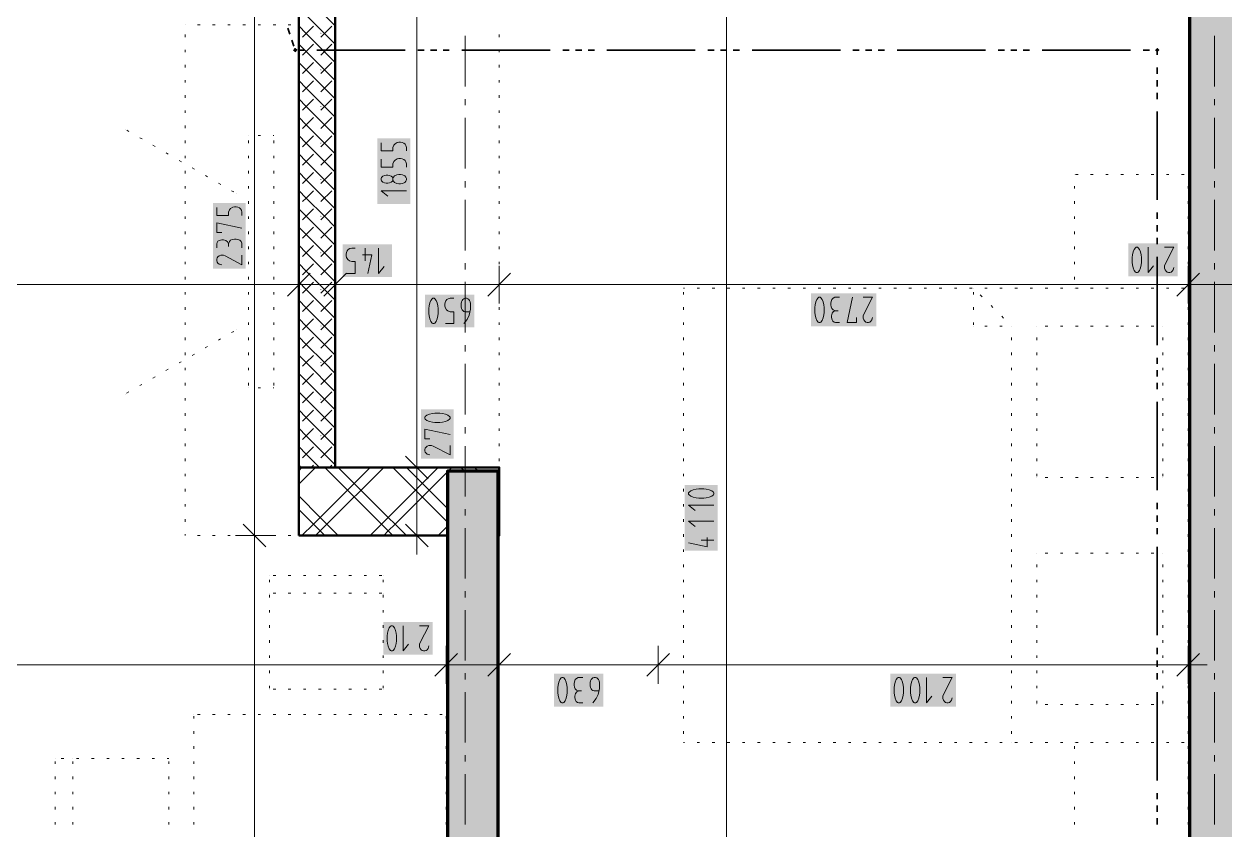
# Model space of a CAD drawing. Header units: millimetres. Extents: x 0 to 594, y 0 to 420.
# Drawn here: x 134.11 to 177.71, y 283.33 to 312.58 of the extents above; entities that cross this region are included whole.
import ezdxf

# ---------------------------------------------------------------- set-up
doc = ezdxf.new("R2010")
doc.units = ezdxf.units.MM
doc.header["$LTSCALE"] = 8
for name, color, linetype in [('PDF_Koty delkove', 7, 'Continuous'), ('PDF_Nabytek', 7, 'Continuous'), ('PDF_Osy hlavni', 7, 'Continuous'), ('PDF_Pozarni useky', 7, 'Continuous'), ('PDF_Pricky zdene', 7, 'Continuous'), ('PDF_Steny akusticke', 7, 'Continuous'), ('PDF_Steny obvodove nosne', 7, 'Continuous')]:
    doc.layers.add(name, color=color, linetype=linetype)

msp = doc.modelspace()

# ---------------------------------------------------------------- hatches: boundary and pattern name
at = {"layer": 'PDF_Steny obvodove nosne', "true_color": 0xc0c0c0, "transparency": 33554559}
msp.add_hatch(color=9, dxfattribs=at).paths.add_polyline_path([(176.414, 316.773), (176.414, 236.45), (178.246, 236.45), (178.246, 319), (178.246, 321.269), (176.414, 320.656)])

# ---------------------------------------------------------------- linework, layer by layer
at = {"layer": 'PDF_Koty delkove', "lineweight": 18}
for points in [[(159.61, 274.505), (159.61, 275.833), (159.61, 313.476), (159.61, 316.956), (159.61, 331.61)], [(142.481, 263.835), (142.481, 265.163), (142.481, 294.013), (142.481, 315.774), (142.481, 316.461)], [(148.374, 294.013), (148.374, 296.486), (148.374, 297.138), (148.374, 303.764), (148.374, 313.476)], [(147.076, 308.265), (147.076, 307.972), (147.503, 307.972), (147.503, 308.094), (147.534, 308.179), (147.58, 308.229), (147.656, 308.277), (147.717, 308.289), (147.778, 308.289), (147.839, 308.277), (147.9, 308.253), (147.945, 308.216), (147.977, 308.168), (147.992, 308.094), (147.992, 307.972)], [(147.076, 307.678), (147.076, 307.385), (147.503, 307.385), (147.503, 307.507), (147.534, 307.592), (147.58, 307.641), (147.656, 307.69), (147.717, 307.702), (147.778, 307.702)], [(147.778, 307.702), (147.839, 307.69), (147.9, 307.666), (147.945, 307.629), (147.977, 307.581), (147.992, 307.507), (147.992, 307.385)], [(147.503, 306.895), (147.488, 306.871), (147.442, 306.834), (147.381, 306.81), (147.32, 306.797), (147.259, 306.797), (147.198, 306.81), (147.137, 306.834), (147.091, 306.883), (147.076, 306.92), (147.076, 306.968), (147.091, 307.005), (147.137, 307.054), (147.198, 307.079), (147.259, 307.091), (147.32, 307.091), (147.381, 307.079), (147.442, 307.054), (147.488, 307.018), (147.503, 306.993)], [(147.992, 306.528), (147.076, 306.528), (147.32, 306.333)], [(141.107, 305.922), (141.107, 305.628), (141.534, 305.628), (141.534, 305.751), (141.565, 305.836), (141.61, 305.885), (141.686, 305.933), (141.747, 305.946), (141.808, 305.946), (141.87, 305.933), (141.93, 305.909), (141.976, 305.872), (142.007, 305.824), (142.023, 305.751), (142.023, 305.628)], [(141.289, 305.016), (141.107, 305.016), (141.107, 305.359), (142.023, 305.163)], [(141.107, 304.454), (141.107, 304.601), (141.121, 304.65), (141.153, 304.698), (141.198, 304.723), (141.289, 304.747), (141.35, 304.747), (141.442, 304.723), (141.503, 304.674), (141.534, 304.601), (141.534, 304.503)], [(141.991, 304.686), (141.946, 304.735), (141.87, 304.759), (141.808, 304.772), (141.747, 304.772), (141.671, 304.759), (141.61, 304.735), (141.565, 304.686), (141.534, 304.601)], [(142.023, 304.454), (142.023, 304.625), (141.991, 304.686)], [(146.129, 303.527), (146.129, 303.954), (146.006, 303.954), (145.921, 303.985), (145.872, 304.031), (145.823, 304.107), (145.811, 304.167), (145.811, 304.229), (145.823, 304.29), (145.848, 304.35), (145.884, 304.396), (145.933, 304.427), (146.006, 304.443), (146.129, 304.443)], [(146.496, 304.443), (146.496, 303.985)], [(146.985, 304.443), (146.985, 303.527), (147.18, 303.771)], [(174.92, 304.475), (174.92, 303.559), (175.115, 303.803)], [(175.507, 304.475), (175.85, 304.475), (175.531, 303.864), (175.507, 303.803), (175.507, 303.711), (175.531, 303.651), (175.568, 303.605), (175.605, 303.574), (175.654, 303.559), (175.702, 303.559), (175.752, 303.574), (175.788, 303.605), (175.825, 303.651), (175.85, 303.742)], [(142.023, 304.184), (142.023, 303.842), (141.412, 304.16), (141.35, 304.184), (141.259, 304.184), (141.198, 304.16), (141.153, 304.124), (141.121, 304.087), (141.107, 304.038), (141.107, 303.989), (141.121, 303.94), (141.153, 303.903), (141.198, 303.867), (141.289, 303.842)], [(146.398, 304.198), (146.741, 304.198), (146.593, 303.527)], [(144.495, 303.531), (143.671, 302.706)], [(144.083, 303.805), (144.083, 303.118), (144.083, 302.432)], [(145.823, 303.531), (144.999, 302.706)], [(145.411, 303.805), (145.411, 303.118), (145.411, 302.432)], [(145.835, 303.527), (146.129, 303.527)], [(151.777, 303.531), (150.952, 302.706)], [(151.365, 303.805), (151.365, 303.118), (151.365, 302.432)], [(176.78, 303.531), (175.956, 302.706)], [(176.368, 303.805), (176.368, 303.118), (176.368, 302.432)], [(235.992, 303.118), (234.068, 303.118), (210.576, 303.118), (209.248, 303.118), (178.291, 303.118), (176.368, 303.118), (151.365, 303.118), (145.411, 303.118), (144.083, 303.118), (112.577, 303.118), (109.188, 303.118)], [(149.416, 301.707), (149.71, 301.707), (149.71, 302.134), (149.587, 302.134), (149.502, 302.165), (149.453, 302.21), (149.405, 302.286), (149.392, 302.347), (149.392, 302.408), (149.405, 302.47), (149.429, 302.53), (149.465, 302.576), (149.514, 302.607), (149.587, 302.623), (149.71, 302.623)], [(150.297, 302.134), (150.126, 302.134), (150.077, 302.149), (150.04, 302.179), (150.016, 302.21), (149.992, 302.255), (149.979, 302.317), (149.979, 302.439), (149.992, 302.5), (150.016, 302.546), (150.04, 302.576), (150.077, 302.607), (150.126, 302.623), (150.174, 302.623), (150.224, 302.607), (150.26, 302.576), (150.285, 302.546)], [(163.719, 302.661), (163.548, 302.661), (163.487, 302.629), (163.438, 302.584), (163.414, 302.508), (163.401, 302.446), (163.401, 302.385), (163.414, 302.309), (163.438, 302.248), (163.487, 302.203), (163.572, 302.171)], [(164.331, 301.927), (164.331, 301.745), (163.988, 301.745), (164.184, 302.661)], [(164.575, 302.661), (164.918, 302.661), (164.6, 302.05), (164.575, 301.988), (164.575, 301.897), (164.6, 301.836), (164.636, 301.79), (164.673, 301.759), (164.722, 301.745), (164.771, 301.745), (164.82, 301.759), (164.856, 301.79), (164.893, 301.836), (164.918, 301.927)], [(150.285, 302.546), (150.309, 302.5), (150.322, 302.439), (150.322, 302.225), (150.273, 302.012), (150.199, 301.859), (150.077, 301.707)], [(163.719, 301.745), (163.572, 301.745), (163.523, 301.759), (163.475, 301.79), (163.45, 301.836), (163.425, 301.927), (163.425, 301.988), (163.45, 302.08), (163.499, 302.141), (163.572, 302.171), (163.67, 302.171)], [(149.208, 298.457), (149.025, 298.457), (148.934, 298.444), (148.827, 298.42), (148.736, 298.383), (148.674, 298.335), (148.66, 298.31), (148.66, 298.261), (148.674, 298.236), (148.736, 298.188), (148.827, 298.151), (148.934, 298.126), (149.025, 298.114), (149.208, 298.114), (149.3, 298.126), (149.407, 298.151), (149.499, 298.188), (149.56, 298.236), (149.576, 298.261), (149.576, 298.31), (149.56, 298.335), (149.499, 298.383), (149.407, 298.42), (149.3, 298.444)], [(149.3, 298.444), (149.208, 298.457)], [(148.842, 297.527), (148.66, 297.527), (148.66, 297.87), (149.576, 297.674)], [(148.786, 296.074), (147.962, 296.898)], [(149.576, 297.282), (149.576, 296.94), (148.965, 297.258), (148.903, 297.282), (148.812, 297.282), (148.751, 297.258), (148.705, 297.222), (148.674, 297.185), (148.66, 297.136), (148.66, 297.087), (148.674, 297.038), (148.705, 297.001), (148.751, 296.965), (148.842, 296.94)], [(149.061, 296.486), (148.374, 296.486), (147.687, 296.486)], [(159.152, 295.119), (158.236, 295.119), (158.48, 294.924)], [(142.893, 293.601), (142.068, 294.425)], [(148.786, 293.601), (147.962, 294.425)], [(159.152, 294.532), (158.236, 294.532), (158.48, 294.337)], [(143.167, 294.013), (142.481, 294.013), (141.794, 294.013)], [(149.061, 294.013), (148.374, 294.013), (147.687, 294.013)], [(148.374, 294.013), (148.374, 293.326)], [(158.907, 293.945), (158.907, 293.602), (158.236, 293.75)], [(159.152, 293.847), (158.694, 293.847)], [(147.879, 290.74), (147.879, 289.825), (148.074, 290.068)], [(148.466, 290.74), (148.809, 290.74)], [(148.809, 290.74), (148.49, 290.13), (148.466, 290.068), (148.466, 289.977), (148.49, 289.916), (148.527, 289.87), (148.563, 289.839), (148.613, 289.825), (148.661, 289.825), (148.71, 289.839), (148.747, 289.87), (148.784, 289.916), (148.809, 290.007)], [(149.441, 290.005), (149.441, 289.318), (149.441, 288.631)], [(151.365, 290.005), (151.365, 289.318), (151.365, 288.631)], [(157.135, 290.005), (157.135, 289.318), (157.135, 288.631)], [(176.368, 290.005), (176.368, 289.318), (176.368, 288.631)], [(149.853, 289.73), (149.029, 288.905)], [(151.777, 289.73), (150.952, 288.905)], [(157.547, 289.73), (156.722, 288.905)], [(176.78, 289.73), (175.956, 288.905)], [(176.368, 289.318), (167.45, 289.318), (164.099, 289.318), (157.135, 289.318), (151.365, 289.318), (149.441, 289.318), (112.577, 289.318), (109.188, 289.318)], [(176.368, 289.318), (177.055, 289.318)], [(154.396, 288.86), (154.225, 288.86), (154.164, 288.829), (154.115, 288.783), (154.091, 288.707), (154.078, 288.645), (154.078, 288.584), (154.091, 288.508), (154.115, 288.448), (154.164, 288.402), (154.249, 288.371)], [(154.983, 288.371), (154.812, 288.371), (154.763, 288.386), (154.726, 288.416), (154.702, 288.448), (154.678, 288.492), (154.665, 288.554), (154.665, 288.676), (154.678, 288.737), (154.702, 288.783), (154.726, 288.813), (154.763, 288.844), (154.812, 288.86), (154.86, 288.86), (154.91, 288.844), (154.946, 288.813), (154.97, 288.783), (154.995, 288.737)], [(154.995, 288.737), (155.008, 288.676), (155.008, 288.462), (154.959, 288.249), (154.885, 288.096), (154.763, 287.944)], [(166.592, 288.691), (166.555, 288.783), (166.506, 288.844), (166.481, 288.86), (166.433, 288.86), (166.408, 288.844), (166.36, 288.783), (166.323, 288.691), (166.299, 288.584), (166.286, 288.492)], [(166.286, 288.492), (166.286, 288.309), (166.299, 288.219), (166.323, 288.111), (166.36, 288.02), (166.408, 287.958), (166.433, 287.944), (166.481, 287.944), (166.506, 287.958), (166.555, 288.02), (166.592, 288.111), (166.616, 288.219), (166.629, 288.309), (166.629, 288.492), (166.616, 288.584), (166.592, 288.691)], [(166.873, 288.86), (166.873, 287.944), (167.069, 288.187)], [(167.46, 288.86), (167.803, 288.86), (167.485, 288.249), (167.46, 288.187), (167.46, 288.096), (167.485, 288.035), (167.521, 287.99), (167.558, 287.958), (167.607, 287.944), (167.656, 287.944), (167.705, 287.958), (167.742, 287.99), (167.778, 288.035), (167.803, 288.126)], [(154.396, 287.944), (154.249, 287.944), (154.2, 287.958), (154.151, 287.99), (154.126, 288.035), (154.102, 288.126), (154.102, 288.187), (154.126, 288.279), (154.176, 288.34), (154.249, 288.371), (154.347, 288.371)]]:
    msp.add_lwpolyline(points, dxfattribs=at)
for points in [[(147.778, 307.115), (147.717, 307.115), (147.64, 307.103), (147.564, 307.067), (147.519, 307.018), (147.503, 306.993), (147.503, 306.895), (147.519, 306.871), (147.564, 306.822), (147.64, 306.785), (147.717, 306.773), (147.778, 306.773), (147.854, 306.785), (147.931, 306.822), (147.977, 306.871), (147.992, 306.92), (147.992, 306.968), (147.977, 307.018), (147.931, 307.067), (147.854, 307.103)], [(174.333, 304.108), (174.333, 303.925), (174.345, 303.834), (174.37, 303.727), (174.406, 303.635), (174.455, 303.574), (174.48, 303.559), (174.528, 303.559), (174.553, 303.574), (174.602, 303.635), (174.638, 303.727), (174.663, 303.834), (174.676, 303.925), (174.676, 304.108), (174.663, 304.2), (174.638, 304.307), (174.602, 304.398), (174.553, 304.46), (174.528, 304.475), (174.48, 304.475), (174.455, 304.46), (174.406, 304.398), (174.37, 304.307), (174.345, 304.2)], [(148.805, 302.255), (148.805, 302.072), (148.817, 301.981), (148.842, 301.874), (148.878, 301.783), (148.927, 301.721), (148.952, 301.707), (149, 301.707), (149.025, 301.721), (149.074, 301.783), (149.11, 301.874), (149.135, 301.981), (149.148, 302.072), (149.148, 302.255), (149.135, 302.347), (149.11, 302.454), (149.074, 302.546), (149.025, 302.607), (149, 302.623), (148.952, 302.623), (148.927, 302.607), (148.878, 302.546), (148.842, 302.454), (148.817, 302.347)], [(162.814, 302.293), (162.814, 302.11), (162.827, 302.019), (162.851, 301.912), (162.888, 301.821), (162.936, 301.759), (162.961, 301.745), (163.009, 301.745), (163.034, 301.759), (163.083, 301.821), (163.119, 301.912), (163.144, 302.019), (163.157, 302.11), (163.157, 302.293), (163.144, 302.385), (163.119, 302.492), (163.083, 302.584), (163.034, 302.645), (163.009, 302.661), (162.961, 302.661), (162.936, 302.645), (162.888, 302.584), (162.851, 302.492), (162.827, 302.385)], [(158.785, 295.706), (158.602, 295.706), (158.511, 295.694), (158.404, 295.67), (158.312, 295.633), (158.251, 295.585), (158.236, 295.56), (158.236, 295.511), (158.251, 295.486), (158.312, 295.438), (158.404, 295.401), (158.511, 295.376), (158.602, 295.364), (158.785, 295.364), (158.876, 295.376), (158.983, 295.401), (159.075, 295.438), (159.136, 295.486), (159.152, 295.511), (159.152, 295.56), (159.136, 295.585), (159.075, 295.633), (158.983, 295.67), (158.876, 295.694)], [(147.292, 290.373), (147.292, 290.19), (147.304, 290.099), (147.328, 289.992), (147.365, 289.901), (147.413, 289.839), (147.438, 289.825), (147.487, 289.825), (147.512, 289.839), (147.56, 289.901), (147.597, 289.992), (147.622, 290.099), (147.634, 290.19), (147.634, 290.373), (147.622, 290.465), (147.597, 290.572), (147.56, 290.663), (147.512, 290.725), (147.487, 290.74), (147.438, 290.74), (147.413, 290.725), (147.365, 290.663), (147.328, 290.572), (147.304, 290.465)], [(153.491, 288.492), (153.491, 288.309), (153.503, 288.219), (153.528, 288.111), (153.564, 288.02), (153.613, 287.958), (153.638, 287.944), (153.686, 287.944), (153.711, 287.958), (153.76, 288.02), (153.796, 288.111), (153.821, 288.219), (153.834, 288.309), (153.834, 288.492), (153.821, 288.584), (153.796, 288.691), (153.76, 288.783), (153.711, 288.844), (153.686, 288.86), (153.638, 288.86), (153.613, 288.844), (153.564, 288.783), (153.528, 288.691), (153.503, 288.584)], [(165.699, 288.492), (165.699, 288.309), (165.712, 288.219), (165.736, 288.111), (165.773, 288.02), (165.821, 287.958), (165.846, 287.944), (165.894, 287.944), (165.919, 287.958), (165.968, 288.02), (166.004, 288.111), (166.029, 288.219), (166.042, 288.309), (166.042, 288.492), (166.029, 288.584), (166.004, 288.691), (165.968, 288.783), (165.919, 288.844), (165.894, 288.86), (165.846, 288.86), (165.821, 288.844), (165.773, 288.783), (165.736, 288.691), (165.712, 288.584)]]:
    msp.add_lwpolyline(points, close=True, dxfattribs=at)
at = {"layer": 'PDF_Koty delkove', "color": 7, "lineweight": 18, "true_color": 0xffffff, "transparency": 33554559}
for points in [[(148.13, 306.048), (148.13, 308.427), (146.939, 306.048), (146.939, 308.427)], [(142.16, 303.704), (142.16, 306.083), (140.969, 303.704), (140.969, 306.083)], [(147.465, 304.58), (145.674, 304.58), (147.465, 303.39), (145.674, 303.39)], [(175.987, 304.613), (174.196, 304.613), (175.987, 303.422), (174.196, 303.422)], [(150.459, 302.76), (148.668, 302.76), (150.459, 301.569), (148.668, 301.569)], [(165.056, 302.798), (162.677, 302.798), (165.056, 301.607), (162.677, 301.607)], [(149.713, 296.802), (149.713, 298.594), (148.522, 296.802), (148.522, 298.594)], [(159.289, 293.465), (159.289, 295.844), (158.099, 293.465), (158.099, 295.844)], [(148.946, 290.878), (147.154, 290.878), (148.946, 289.687), (147.154, 289.687)], [(155.145, 288.997), (153.354, 288.997), (155.145, 287.806), (153.354, 287.806)], [(167.941, 288.997), (165.562, 288.997), (167.941, 287.806), (165.562, 287.806)]]:
    msp.add_solid(points, dxfattribs=at)
at = {"layer": 'PDF_Nabytek', "lineweight": 13}
for points in [[(139.962, 312.551), (139.962, 312.551)], [(139.962, 312.551), (139.962, 312.551)], [(139.962, 312.1), (139.962, 312.191)], [(140.5, 312.551), (140.409, 312.551)], [(141.05, 312.551), (140.958, 312.551)], [(141.599, 312.551), (141.508, 312.551)], [(142.149, 312.551), (142.057, 312.551)], [(142.698, 312.551), (142.607, 312.551)], [(143.248, 312.551), (143.156, 312.551)], [(143.798, 312.551), (143.706, 312.551)], [(144.083, 312.551), (144.083, 312.551)], [(144.083, 312.551), (144.083, 312.551)], [(144.083, 312.1), (144.083, 312.191)], [(151.365, 312.1), (151.365, 312.191)], [(139.962, 311.55), (139.962, 311.642)], [(144.083, 311.55), (144.083, 311.642)], [(151.365, 311.55), (151.365, 311.642)], [(139.962, 311.001), (139.962, 311.092)], [(144.083, 311.001), (144.083, 311.092)], [(151.365, 311.001), (151.365, 311.092)], [(139.962, 310.451), (139.962, 310.543)], [(144.083, 310.451), (144.083, 310.543)], [(151.365, 310.451), (151.365, 310.543)], [(139.962, 309.901), (139.962, 309.993)], [(144.083, 309.901), (144.083, 309.993)], [(151.365, 309.901), (151.365, 309.993)], [(139.962, 309.352), (139.962, 309.444)], [(144.083, 309.352), (144.083, 309.444)], [(151.365, 309.352), (151.365, 309.444)], [(137.786, 308.758), (137.786, 308.758)], [(137.921, 308.681), (137.841, 308.726)], [(139.962, 308.802), (139.962, 308.894)], [(144.083, 308.802), (144.083, 308.894)], [(151.365, 308.802), (151.365, 308.894)], [(138.397, 308.406), (138.317, 308.452)], [(139.962, 308.253), (139.962, 308.344)], [(142.265, 308.533), (142.265, 308.533)], [(142.265, 308.533), (142.265, 308.533)], [(142.265, 308.253), (142.265, 308.344)], [(142.698, 308.533), (142.607, 308.533)], [(143.181, 308.533), (143.156, 308.533)], [(143.181, 308.533), (143.181, 308.533)], [(143.181, 308.533), (143.181, 308.533)], [(143.181, 308.253), (143.181, 308.344)], [(144.083, 308.253), (144.083, 308.344)], [(151.365, 308.253), (151.365, 308.344)], [(138.872, 308.131), (138.793, 308.177)], [(139.348, 307.856), (139.269, 307.902)], [(139.962, 307.703), (139.962, 307.795)], [(142.265, 307.703), (142.265, 307.795)], [(143.181, 307.703), (143.181, 307.795)], [(144.083, 307.703), (144.083, 307.795)], [(151.365, 307.703), (151.365, 307.795)], [(139.824, 307.581), (139.745, 307.627)], [(140.3, 307.307), (140.221, 307.353)], [(139.962, 307.154), (139.962, 307.245)], [(140.776, 307.032), (140.697, 307.078)], [(142.265, 307.154), (142.265, 307.245)], [(143.181, 307.154), (143.181, 307.245)], [(144.083, 307.154), (144.083, 307.245)], [(151.365, 307.154), (151.365, 307.245)], [(172.247, 307.11), (172.247, 307.11)], [(172.247, 307.11), (172.247, 307.11)], [(172.373, 307.11), (172.281, 307.11)], [(172.922, 307.11), (172.831, 307.11)], [(173.472, 307.11), (173.38, 307.11)], [(174.022, 307.11), (173.93, 307.11)], [(174.571, 307.11), (174.479, 307.11)], [(175.121, 307.11), (175.029, 307.11)], [(175.67, 307.11), (175.579, 307.11)], [(176.22, 307.11), (176.128, 307.11)], [(176.368, 307.11), (176.368, 307.11)], [(176.368, 307.11), (176.368, 307.11)], [(139.962, 306.604), (139.962, 306.696)], [(141.252, 306.757), (141.173, 306.803)], [(141.728, 306.482), (141.649, 306.528)], [(142.265, 306.604), (142.265, 306.696)], [(143.181, 306.604), (143.181, 306.696)], [(144.083, 306.604), (144.083, 306.696)], [(151.365, 306.604), (151.365, 306.696)], [(172.247, 306.604), (172.247, 306.696)], [(176.368, 306.604), (176.368, 306.696)], [(139.962, 306.055), (139.962, 306.146)], [(141.829, 306.424), (141.829, 306.424)], [(142.265, 306.055), (142.265, 306.146)], [(143.181, 306.055), (143.181, 306.146)], [(144.083, 306.055), (144.083, 306.146)], [(151.365, 306.055), (151.365, 306.146)], [(172.247, 306.055), (172.247, 306.146)], [(176.368, 306.055), (176.368, 306.146)], [(139.962, 305.505), (139.962, 305.597)], [(142.265, 305.505), (142.265, 305.597)], [(143.181, 305.505), (143.181, 305.597)], [(144.083, 305.505), (144.083, 305.597)], [(151.365, 305.505), (151.365, 305.597)], [(172.247, 305.505), (172.247, 305.597)], [(176.368, 305.505), (176.368, 305.597)], [(139.962, 304.956), (139.962, 305.047)], [(142.265, 304.956), (142.265, 305.047)], [(143.181, 304.956), (143.181, 305.047)], [(144.083, 304.956), (144.083, 305.047)], [(151.365, 304.956), (151.365, 305.047)], [(172.247, 304.956), (172.247, 305.047)], [(176.368, 304.956), (176.368, 305.047)], [(139.962, 304.406), (139.962, 304.498)], [(142.265, 304.406), (142.265, 304.498)], [(143.181, 304.406), (143.181, 304.498)], [(144.083, 304.406), (144.083, 304.498)], [(151.365, 304.406), (151.365, 304.498)], [(172.247, 304.406), (172.247, 304.498)], [(176.368, 304.406), (176.368, 304.498)], [(139.962, 303.857), (139.962, 303.948)], [(142.265, 303.857), (142.265, 303.948)], [(143.181, 303.857), (143.181, 303.948)], [(144.083, 303.857), (144.083, 303.948)], [(151.365, 303.857), (151.365, 303.948)], [(172.247, 303.857), (172.247, 303.948)], [(176.368, 303.857), (176.368, 303.948)], [(139.962, 303.307), (139.962, 303.399)], [(142.265, 303.307), (142.265, 303.399)], [(143.181, 303.307), (143.181, 303.399)], [(144.083, 303.307), (144.083, 303.399)], [(151.365, 303.307), (151.365, 303.399)], [(172.247, 303.307), (172.247, 303.399)], [(176.368, 303.307), (176.368, 303.399)], [(139.962, 302.758), (139.962, 302.849)], [(142.265, 302.758), (142.265, 302.849)], [(143.181, 302.758), (143.181, 302.849)], [(144.083, 302.758), (144.083, 302.849)], [(151.365, 302.758), (151.365, 302.849)], [(158.05, 302.988), (158.05, 302.988)], [(158.085, 302.988), (158.05, 302.988)], [(158.05, 302.988), (158.05, 302.988)], [(158.05, 302.758), (158.05, 302.849)], [(158.635, 302.988), (158.543, 302.988)], [(159.184, 302.988), (159.093, 302.988)], [(159.734, 302.988), (159.642, 302.988)], [(160.283, 302.988), (160.192, 302.988)], [(160.833, 302.988), (160.741, 302.988)], [(161.382, 302.988), (161.291, 302.988)], [(161.932, 302.988), (161.84, 302.988)], [(162.481, 302.988), (162.39, 302.988)], [(163.031, 302.988), (162.939, 302.988)], [(163.581, 302.988), (163.489, 302.988)], [(164.13, 302.988), (164.038, 302.988)], [(164.68, 302.988), (164.588, 302.988)], [(165.229, 302.988), (165.138, 302.988)], [(165.779, 302.988), (165.687, 302.988)], [(166.328, 302.988), (166.237, 302.988)], [(166.878, 302.988), (166.786, 302.988)], [(167.427, 302.988), (167.336, 302.988)], [(167.977, 302.988), (167.885, 302.988)], [(168.526, 302.988), (168.435, 302.988)], [(168.583, 302.988), (168.583, 302.988)], [(168.583, 302.988), (168.583, 302.988)], [(168.583, 302.758), (168.583, 302.849)], [(168.89, 302.681), (168.825, 302.746)], [(169.076, 302.988), (168.984, 302.988)], [(169.625, 302.988), (169.534, 302.988)], [(170.175, 302.988), (170.083, 302.988)], [(170.724, 302.988), (170.633, 302.988)], [(171.274, 302.988), (171.182, 302.988)], [(171.823, 302.988), (171.732, 302.988)], [(172.247, 302.988), (172.247, 302.988)], [(172.373, 302.988), (172.281, 302.988)], [(172.922, 302.988), (172.831, 302.988)], [(173.472, 302.988), (173.38, 302.988)], [(174.022, 302.988), (173.93, 302.988)], [(174.571, 302.988), (174.479, 302.988)], [(175.121, 302.988), (175.029, 302.988)], [(175.67, 302.988), (175.579, 302.988)], [(176.22, 302.988), (176.128, 302.988)], [(176.368, 302.988), (176.368, 302.988)], [(176.368, 302.988), (176.368, 302.988)], [(176.368, 302.988), (176.368, 302.988)], [(176.368, 302.758), (176.368, 302.849)], [(139.962, 302.208), (139.962, 302.3)], [(142.265, 302.208), (142.265, 302.3)], [(143.181, 302.208), (143.181, 302.3)], [(144.083, 302.208), (144.083, 302.3)], [(151.365, 302.208), (151.365, 302.3)], [(158.05, 302.208), (158.05, 302.3)], [(168.583, 302.208), (168.583, 302.3)], [(169.279, 302.293), (169.214, 302.358)], [(176.368, 302.208), (176.368, 302.3)], [(139.962, 301.659), (139.962, 301.75)], [(142.265, 301.659), (142.265, 301.75)], [(143.181, 301.659), (143.181, 301.75)], [(144.083, 301.659), (144.083, 301.75)], [(151.365, 301.659), (151.365, 301.75)], [(158.05, 301.659), (158.05, 301.75)], [(168.583, 301.659), (168.583, 301.75)], [(169.667, 301.904), (169.602, 301.969)], [(176.368, 301.659), (176.368, 301.75)], [(141.644, 301.376), (141.723, 301.422)], [(141.829, 301.483), (141.829, 301.483)], [(168.583, 301.614), (168.583, 301.614)], [(168.583, 301.614), (168.583, 301.614)], [(169.076, 301.614), (168.984, 301.614)], [(169.625, 301.614), (169.534, 301.614)], [(169.957, 301.614), (169.957, 301.614)], [(169.957, 301.614), (169.957, 301.614)], [(169.957, 301.614), (169.957, 301.614)], [(170.873, 301.614), (170.873, 301.614)], [(170.873, 301.614), (170.873, 301.614)], [(171.274, 301.614), (171.182, 301.614)], [(171.823, 301.614), (171.732, 301.614)], [(172.373, 301.614), (172.281, 301.614)], [(172.922, 301.614), (172.831, 301.614)], [(173.472, 301.614), (173.38, 301.614)], [(174.022, 301.614), (173.93, 301.614)], [(174.571, 301.614), (174.479, 301.614)], [(175.121, 301.614), (175.029, 301.614)], [(175.452, 301.614), (175.452, 301.614)], [(175.452, 301.614), (175.452, 301.614)], [(139.962, 301.109), (139.962, 301.201)], [(140.692, 300.826), (140.772, 300.872)], [(141.168, 301.101), (141.248, 301.147)], [(142.265, 301.109), (142.265, 301.201)], [(143.181, 301.109), (143.181, 301.201)], [(144.083, 301.109), (144.083, 301.201)], [(151.365, 301.109), (151.365, 301.201)], [(158.05, 301.109), (158.05, 301.201)], [(169.957, 301.109), (169.957, 301.201)], [(170.873, 301.109), (170.873, 301.201)], [(175.452, 301.109), (175.452, 301.201)], [(176.368, 301.109), (176.368, 301.201)], [(139.962, 300.56), (139.962, 300.651)], [(140.216, 300.552), (140.296, 300.598)], [(142.265, 300.56), (142.265, 300.651)], [(143.181, 300.56), (143.181, 300.651)], [(144.083, 300.56), (144.083, 300.651)], [(151.365, 300.56), (151.365, 300.651)], [(158.05, 300.56), (158.05, 300.651)], [(169.957, 300.56), (169.957, 300.651)], [(170.873, 300.56), (170.873, 300.651)], [(175.452, 300.56), (175.452, 300.651)], [(176.368, 300.56), (176.368, 300.651)], [(139.265, 300.002), (139.344, 300.048)], [(139.74, 300.277), (139.82, 300.323)], [(139.962, 300.01), (139.962, 300.102)], [(142.265, 300.01), (142.265, 300.102)], [(143.181, 300.01), (143.181, 300.102)], [(144.083, 300.01), (144.083, 300.102)], [(151.365, 300.01), (151.365, 300.102)], [(158.05, 300.01), (158.05, 300.102)], [(169.957, 300.01), (169.957, 300.102)], [(170.873, 300.01), (170.873, 300.102)], [(175.452, 300.01), (175.452, 300.102)], [(176.368, 300.01), (176.368, 300.102)], [(138.789, 299.727), (138.868, 299.773)], [(139.962, 299.46), (139.962, 299.552)], [(142.265, 299.46), (142.265, 299.552)], [(143.181, 299.46), (143.181, 299.552)], [(144.083, 299.46), (144.083, 299.552)], [(151.365, 299.46), (151.365, 299.552)], [(158.05, 299.46), (158.05, 299.552)], [(169.957, 299.46), (169.957, 299.552)], [(170.873, 299.46), (170.873, 299.552)], [(175.452, 299.46), (175.452, 299.552)], [(176.368, 299.46), (176.368, 299.552)], [(137.786, 299.149), (137.786, 299.149)], [(137.837, 299.178), (137.916, 299.224)], [(138.313, 299.453), (138.392, 299.498)], [(142.265, 299.374), (142.265, 299.374)], [(142.265, 299.374), (142.265, 299.374)], [(142.698, 299.374), (142.607, 299.374)], [(143.181, 299.374), (143.156, 299.374)], [(143.181, 299.374), (143.181, 299.374)], [(143.181, 299.374), (143.181, 299.374)], [(139.962, 298.911), (139.962, 299.003)], [(144.083, 298.911), (144.083, 299.003)], [(151.365, 298.911), (151.365, 299.003)], [(158.05, 298.911), (158.05, 299.003)], [(169.957, 298.911), (169.957, 299.003)], [(170.873, 298.911), (170.873, 299.003)], [(175.452, 298.911), (175.452, 299.003)], [(176.368, 298.911), (176.368, 299.003)], [(139.962, 298.361), (139.962, 298.453)], [(144.083, 298.361), (144.083, 298.453)], [(151.365, 298.361), (151.365, 298.453)], [(158.05, 298.361), (158.05, 298.453)], [(169.957, 298.361), (169.957, 298.453)], [(170.873, 298.361), (170.873, 298.453)], [(175.452, 298.361), (175.452, 298.453)], [(176.368, 298.361), (176.368, 298.453)], [(139.962, 297.812), (139.962, 297.903)], [(144.083, 297.812), (144.083, 297.903)], [(151.365, 297.812), (151.365, 297.903)], [(158.05, 297.812), (158.05, 297.903)], [(169.957, 297.812), (169.957, 297.903)], [(170.873, 297.812), (170.873, 297.903)], [(175.452, 297.812), (175.452, 297.903)], [(176.368, 297.812), (176.368, 297.903)], [(139.962, 297.262), (139.962, 297.354)], [(144.083, 297.262), (144.083, 297.354)], [(151.365, 297.262), (151.365, 297.354)], [(158.05, 297.262), (158.05, 297.354)], [(169.957, 297.262), (169.957, 297.354)], [(170.873, 297.262), (170.873, 297.354)], [(175.452, 297.262), (175.452, 297.354)], [(176.368, 297.262), (176.368, 297.354)], [(139.962, 296.713), (139.962, 296.804)], [(144.083, 296.713), (144.083, 296.804)], [(151.365, 296.713), (151.365, 296.804)], [(151.365, 296.486), (151.365, 296.486)], [(158.05, 296.713), (158.05, 296.804)], [(169.957, 296.713), (169.957, 296.804)], [(170.873, 296.713), (170.873, 296.804)], [(175.452, 296.713), (175.452, 296.804)], [(176.368, 296.713), (176.368, 296.804)], [(139.962, 296.163), (139.962, 296.255)], [(144.083, 296.163), (144.083, 296.255)], [(158.05, 296.163), (158.05, 296.255)], [(169.957, 296.163), (169.957, 296.255)], [(170.873, 296.163), (170.873, 296.255)], [(170.873, 296.119), (170.873, 296.119)], [(170.873, 296.119), (170.873, 296.119)], [(171.274, 296.119), (171.182, 296.119)], [(171.823, 296.119), (171.732, 296.119)], [(172.373, 296.119), (172.281, 296.119)], [(172.922, 296.119), (172.831, 296.119)], [(173.472, 296.119), (173.38, 296.119)], [(174.022, 296.119), (173.93, 296.119)], [(174.571, 296.119), (174.479, 296.119)], [(175.121, 296.119), (175.029, 296.119)], [(175.452, 296.163), (175.452, 296.255)], [(175.452, 296.119), (175.452, 296.119)], [(175.452, 296.119), (175.452, 296.119)], [(176.368, 296.163), (176.368, 296.255)], [(139.962, 295.614), (139.962, 295.705)], [(144.083, 295.614), (144.083, 295.705)], [(158.05, 295.614), (158.05, 295.705)], [(169.957, 295.614), (169.957, 295.705)], [(176.368, 295.614), (176.368, 295.705)], [(139.962, 295.064), (139.962, 295.156)], [(144.083, 295.064), (144.083, 295.156)], [(158.05, 295.064), (158.05, 295.156)], [(169.957, 295.064), (169.957, 295.156)], [(176.368, 295.064), (176.368, 295.156)], [(139.962, 294.515), (139.962, 294.606)], [(144.083, 294.515), (144.083, 294.606)], [(158.05, 294.515), (158.05, 294.606)], [(169.957, 294.515), (169.957, 294.606)], [(176.368, 294.515), (176.368, 294.606)], [(139.962, 294.013), (139.962, 294.057)], [(139.962, 294.013), (139.962, 294.013)], [(139.962, 294.013), (139.962, 294.013)], [(140.5, 294.013), (140.409, 294.013)], [(141.05, 294.013), (140.958, 294.013)], [(141.599, 294.013), (141.508, 294.013)], [(142.149, 294.013), (142.057, 294.013)], [(142.698, 294.013), (142.607, 294.013)], [(143.248, 294.013), (143.156, 294.013)], [(143.798, 294.013), (143.706, 294.013)], [(144.083, 294.013), (144.083, 294.057)], [(144.083, 294.013), (144.083, 294.013)], [(144.083, 294.013), (144.083, 294.013)], [(158.05, 293.965), (158.05, 294.057)], [(169.957, 293.965), (169.957, 294.057)], [(176.368, 293.965), (176.368, 294.057)], [(158.05, 293.416), (158.05, 293.507)], [(169.957, 293.416), (169.957, 293.507)], [(176.368, 293.416), (176.368, 293.507)], [(170.873, 293.372), (170.873, 293.372)], [(170.873, 293.372), (170.873, 293.372)], [(171.274, 293.372), (171.182, 293.372)], [(171.823, 293.372), (171.732, 293.372)], [(172.373, 293.372), (172.281, 293.372)], [(172.922, 293.372), (172.831, 293.372)], [(173.472, 293.372), (173.38, 293.372)], [(174.022, 293.372), (173.93, 293.372)], [(174.571, 293.372), (174.479, 293.372)], [(175.121, 293.372), (175.029, 293.372)], [(175.452, 293.372), (175.452, 293.372)], [(175.452, 293.372), (175.452, 293.372)], [(143.026, 292.561), (143.026, 292.561)], [(143.026, 292.561), (143.026, 292.561)], [(143.248, 292.561), (143.156, 292.561)], [(143.798, 292.561), (143.706, 292.561)], [(144.347, 292.561), (144.255, 292.561)], [(144.897, 292.561), (144.805, 292.561)], [(145.446, 292.561), (145.355, 292.561)], [(145.996, 292.561), (145.904, 292.561)], [(146.545, 292.561), (146.454, 292.561)], [(147.095, 292.561), (147.003, 292.561)], [(147.148, 292.561), (147.148, 292.561)], [(147.148, 292.561), (147.148, 292.561)], [(158.05, 292.866), (158.05, 292.958)], [(169.957, 292.866), (169.957, 292.958)], [(170.873, 292.866), (170.873, 292.958)], [(175.452, 292.866), (175.452, 292.958)], [(176.368, 292.866), (176.368, 292.958)], [(143.026, 292.317), (143.026, 292.408)], [(147.148, 292.317), (147.148, 292.408)], [(158.05, 292.317), (158.05, 292.408)], [(169.957, 292.317), (169.957, 292.408)], [(170.873, 292.317), (170.873, 292.408)], [(175.452, 292.317), (175.452, 292.408)], [(176.368, 292.317), (176.368, 292.408)], [(143.026, 291.92), (143.026, 291.92)], [(143.026, 291.767), (143.026, 291.859)], [(143.248, 291.92), (143.156, 291.92)], [(143.798, 291.92), (143.706, 291.92)], [(144.347, 291.92), (144.255, 291.92)], [(144.897, 291.92), (144.805, 291.92)], [(145.446, 291.92), (145.355, 291.92)], [(145.996, 291.92), (145.904, 291.92)], [(146.545, 291.92), (146.454, 291.92)], [(147.095, 291.92), (147.003, 291.92)], [(147.148, 291.92), (147.148, 291.92)], [(147.148, 291.767), (147.148, 291.859)], [(158.05, 291.767), (158.05, 291.859)], [(169.957, 291.767), (169.957, 291.859)], [(170.873, 291.767), (170.873, 291.859)], [(175.452, 291.767), (175.452, 291.859)], [(176.368, 291.767), (176.368, 291.859)], [(143.026, 291.218), (143.026, 291.309)], [(147.148, 291.218), (147.148, 291.309)], [(158.05, 291.218), (158.05, 291.309)], [(169.957, 291.218), (169.957, 291.309)], [(170.873, 291.218), (170.873, 291.309)], [(175.452, 291.218), (175.452, 291.309)], [(176.368, 291.218), (176.368, 291.309)], [(143.026, 290.668), (143.026, 290.76)], [(147.148, 290.668), (147.148, 290.76)], [(158.05, 290.668), (158.05, 290.76)], [(169.957, 290.668), (169.957, 290.76)], [(170.873, 290.668), (170.873, 290.76)], [(175.452, 290.668), (175.452, 290.76)], [(176.368, 290.668), (176.368, 290.76)], [(143.026, 290.119), (143.026, 290.21)], [(147.148, 290.119), (147.148, 290.21)], [(158.05, 290.119), (158.05, 290.21)], [(169.957, 290.119), (169.957, 290.21)], [(170.873, 290.119), (170.873, 290.21)], [(175.452, 290.119), (175.452, 290.21)], [(176.368, 290.119), (176.368, 290.21)], [(143.026, 289.569), (143.026, 289.661)], [(147.148, 289.569), (147.148, 289.661)], [(158.05, 289.569), (158.05, 289.661)], [(169.957, 289.569), (169.957, 289.661)], [(170.873, 289.569), (170.873, 289.661)], [(175.452, 289.569), (175.452, 289.661)], [(176.368, 289.569), (176.368, 289.661)], [(143.026, 289.019), (143.026, 289.111)], [(147.148, 289.019), (147.148, 289.111)], [(158.05, 289.019), (158.05, 289.111)], [(169.957, 289.019), (169.957, 289.111)], [(170.873, 289.019), (170.873, 289.111)], [(175.452, 289.019), (175.452, 289.111)], [(176.368, 289.019), (176.368, 289.111)], [(143.026, 288.47), (143.026, 288.562)], [(143.026, 288.44), (143.026, 288.44)], [(143.026, 288.44), (143.026, 288.44)], [(143.248, 288.44), (143.156, 288.44)], [(143.798, 288.44), (143.706, 288.44)], [(144.347, 288.44), (144.255, 288.44)], [(144.897, 288.44), (144.805, 288.44)], [(145.446, 288.44), (145.355, 288.44)], [(145.996, 288.44), (145.904, 288.44)], [(146.545, 288.44), (146.454, 288.44)], [(147.095, 288.44), (147.003, 288.44)], [(147.148, 288.47), (147.148, 288.562)], [(147.148, 288.44), (147.148, 288.44)], [(147.148, 288.44), (147.148, 288.44)], [(158.05, 288.47), (158.05, 288.562)], [(169.957, 288.47), (169.957, 288.562)], [(170.873, 288.47), (170.873, 288.562)], [(175.452, 288.47), (175.452, 288.562)], [(176.368, 288.47), (176.368, 288.562)], [(158.05, 287.92), (158.05, 288.012)], [(169.957, 287.92), (169.957, 288.012)], [(170.873, 287.92), (170.873, 288.012)], [(170.873, 287.876), (170.873, 287.876)], [(170.873, 287.876), (170.873, 287.876)], [(171.274, 287.876), (171.182, 287.876)], [(171.823, 287.876), (171.732, 287.876)], [(172.373, 287.876), (172.281, 287.876)], [(172.922, 287.876), (172.831, 287.876)], [(173.472, 287.876), (173.38, 287.876)], [(174.022, 287.876), (173.93, 287.876)], [(174.571, 287.876), (174.479, 287.876)], [(175.121, 287.876), (175.029, 287.876)], [(175.452, 287.92), (175.452, 288.012)], [(175.452, 287.876), (175.452, 287.876)], [(175.452, 287.876), (175.452, 287.876)], [(176.368, 287.92), (176.368, 288.012)], [(140.282, 287.524), (140.282, 287.524)], [(140.282, 287.524), (140.282, 287.524)], [(140.282, 287.371), (140.282, 287.462)], [(140.5, 287.524), (140.409, 287.524)], [(141.05, 287.524), (140.958, 287.524)], [(141.599, 287.524), (141.508, 287.524)], [(142.149, 287.524), (142.057, 287.524)], [(142.698, 287.524), (142.607, 287.524)], [(143.248, 287.524), (143.156, 287.524)], [(143.798, 287.524), (143.706, 287.524)], [(144.347, 287.524), (144.255, 287.524)], [(144.897, 287.524), (144.805, 287.524)], [(145.446, 287.524), (145.355, 287.524)], [(145.996, 287.524), (145.904, 287.524)], [(146.545, 287.524), (146.454, 287.524)], [(147.095, 287.524), (147.003, 287.524)], [(147.644, 287.524), (147.553, 287.524)], [(148.194, 287.524), (148.102, 287.524)], [(148.743, 287.524), (148.652, 287.524)], [(149.293, 287.524), (149.201, 287.524)], [(149.441, 287.524), (149.441, 287.524)], [(149.441, 287.524), (149.441, 287.524)], [(149.441, 287.371), (149.441, 287.462)], [(158.05, 287.371), (158.05, 287.462)], [(169.957, 287.371), (169.957, 287.462)], [(176.368, 287.371), (176.368, 287.462)], [(140.282, 286.821), (140.282, 286.913)], [(149.441, 286.821), (149.441, 286.913)], [(158.05, 286.821), (158.05, 286.913)], [(169.957, 286.821), (169.957, 286.913)], [(176.368, 286.821), (176.368, 286.913)], [(158.05, 286.502), (158.05, 286.502)], [(158.085, 286.502), (158.05, 286.502)], [(158.05, 286.502), (158.05, 286.502)], [(158.635, 286.502), (158.543, 286.502)], [(159.184, 286.502), (159.093, 286.502)], [(159.734, 286.502), (159.642, 286.502)], [(160.283, 286.502), (160.192, 286.502)], [(160.833, 286.502), (160.741, 286.502)], [(161.382, 286.502), (161.291, 286.502)], [(161.932, 286.502), (161.84, 286.502)], [(162.481, 286.502), (162.39, 286.502)], [(163.031, 286.502), (162.939, 286.502)], [(163.581, 286.502), (163.489, 286.502)], [(164.13, 286.502), (164.038, 286.502)], [(164.68, 286.502), (164.588, 286.502)], [(165.229, 286.502), (165.138, 286.502)], [(165.779, 286.502), (165.687, 286.502)], [(166.328, 286.502), (166.237, 286.502)], [(166.878, 286.502), (166.786, 286.502)], [(167.427, 286.502), (167.336, 286.502)], [(167.977, 286.502), (167.885, 286.502)], [(168.526, 286.502), (168.435, 286.502)], [(169.076, 286.502), (168.984, 286.502)], [(169.625, 286.502), (169.534, 286.502)], [(169.957, 286.502), (169.957, 286.502)], [(170.175, 286.502), (170.083, 286.502)], [(170.724, 286.502), (170.633, 286.502)], [(171.274, 286.502), (171.182, 286.502)], [(171.823, 286.502), (171.732, 286.502)], [(172.247, 286.502), (172.247, 286.502)], [(172.373, 286.502), (172.281, 286.502)], [(172.922, 286.502), (172.831, 286.502)], [(173.472, 286.502), (173.38, 286.502)], [(174.022, 286.502), (173.93, 286.502)], [(174.571, 286.502), (174.479, 286.502)], [(175.121, 286.502), (175.029, 286.502)], [(175.67, 286.502), (175.579, 286.502)], [(176.22, 286.502), (176.128, 286.502)], [(176.368, 286.502), (176.368, 286.502)], [(176.368, 286.502), (176.368, 286.502)], [(176.368, 286.502), (176.368, 286.502)], [(140.282, 286.272), (140.282, 286.363)], [(149.441, 286.272), (149.441, 286.363)], [(172.247, 286.272), (172.247, 286.363)], [(176.368, 286.272), (176.368, 286.363)], [(135.245, 285.921), (135.245, 285.921)], [(135.245, 285.921), (135.245, 285.921)], [(135.245, 285.722), (135.245, 285.814)], [(135.555, 285.921), (135.463, 285.921)], [(135.886, 285.921), (135.886, 285.921)], [(135.886, 285.722), (135.886, 285.814)], [(136.104, 285.921), (136.013, 285.921)], [(136.654, 285.921), (136.562, 285.921)], [(137.203, 285.921), (137.112, 285.921)], [(137.753, 285.921), (137.661, 285.921)], [(138.302, 285.921), (138.211, 285.921)], [(138.852, 285.921), (138.76, 285.921)], [(139.366, 285.921), (139.31, 285.921)], [(139.366, 285.921), (139.366, 285.921)], [(139.366, 285.722), (139.366, 285.814)], [(140.282, 285.722), (140.282, 285.814)], [(149.441, 285.722), (149.441, 285.814)], [(172.247, 285.722), (172.247, 285.814)], [(176.368, 285.722), (176.368, 285.814)], [(135.245, 285.173), (135.245, 285.264)], [(135.886, 285.173), (135.886, 285.264)], [(139.366, 285.173), (139.366, 285.264)], [(140.282, 285.173), (140.282, 285.264)], [(149.441, 285.173), (149.441, 285.264)], [(172.247, 285.173), (172.247, 285.264)], [(176.368, 285.173), (176.368, 285.264)], [(135.245, 284.623), (135.245, 284.715)], [(135.886, 284.623), (135.886, 284.715)], [(139.366, 284.623), (139.366, 284.715)], [(140.282, 284.623), (140.282, 284.715)], [(149.441, 284.623), (149.441, 284.715)], [(172.247, 284.623), (172.247, 284.715)], [(176.368, 284.623), (176.368, 284.715)], [(135.245, 284.074), (135.245, 284.165)], [(135.886, 284.074), (135.886, 284.165)], [(139.366, 284.074), (139.366, 284.165)], [(140.282, 284.074), (140.282, 284.165)], [(149.441, 284.074), (149.441, 284.165)], [(172.247, 284.074), (172.247, 284.165)], [(176.368, 284.074), (176.368, 284.165)], [(135.245, 283.524), (135.245, 283.616)], [(135.886, 283.524), (135.886, 283.616)], [(139.366, 283.524), (139.366, 283.616)], [(140.282, 283.524), (140.282, 283.616)], [(149.441, 283.524), (149.441, 283.616)], [(172.247, 283.524), (172.247, 283.616)], [(176.368, 283.524), (176.368, 283.616)]]:
    msp.add_lwpolyline(points, dxfattribs=at)
at = {"layer": 'PDF_Osy hlavni', "lineweight": 18}
for points in [[(150.128, 310.314), (150.128, 312.145)], [(177.33, 310.314), (177.33, 312.145)], [(150.128, 309.627), (150.128, 309.856)], [(177.33, 309.627), (177.33, 309.856)], [(150.128, 307.337), (150.128, 309.169)], [(177.33, 307.337), (177.33, 309.169)], [(150.128, 306.65), (150.128, 306.879)], [(177.33, 306.65), (177.33, 306.879)], [(150.128, 304.36), (150.128, 306.192)], [(177.33, 304.36), (177.33, 306.192)], [(150.128, 303.674), (150.128, 303.902)], [(177.33, 303.674), (177.33, 303.902)], [(150.128, 301.384), (150.128, 303.216)], [(177.33, 301.384), (177.33, 303.216)], [(150.128, 300.697), (150.128, 300.926)], [(177.33, 300.697), (177.33, 300.926)], [(150.128, 298.407), (150.128, 300.239)], [(177.33, 298.407), (177.33, 300.239)], [(150.128, 297.72), (150.128, 297.949)], [(177.33, 297.72), (177.33, 297.949)], [(150.128, 295.431), (150.128, 297.262)], [(177.33, 295.431), (177.33, 297.262)], [(150.128, 294.744), (150.128, 294.973)], [(177.33, 294.744), (177.33, 294.973)], [(150.128, 292.454), (150.128, 294.286)], [(177.33, 292.454), (177.33, 294.286)], [(150.128, 291.767), (150.128, 291.996)], [(177.33, 291.767), (177.33, 291.996)], [(150.128, 289.477), (150.128, 291.309)], [(177.33, 289.477), (177.33, 291.309)], [(150.128, 288.79), (150.128, 289.019)], [(177.33, 288.79), (177.33, 289.019)], [(150.128, 286.501), (150.128, 288.333)], [(177.33, 286.501), (177.33, 288.333)], [(150.128, 285.814), (150.128, 286.043)], [(177.33, 285.814), (177.33, 286.043)], [(150.128, 283.524), (150.128, 285.356)], [(177.33, 283.524), (177.33, 285.356)]]:
    msp.add_lwpolyline(points, dxfattribs=at)
at = {"layer": 'PDF_Pozarni useky', "lineweight": 35}
for points in [[(143.764, 312.207), (143.691, 312.424)], [(143.91, 311.773), (143.837, 311.99)], [(144.283, 311.633), (144.054, 311.633)], [(147.947, 311.632), (144.741, 311.633)], [(148.634, 311.632), (148.405, 311.632)], [(149.092, 311.632), (148.863, 311.632)], [(149.55, 311.632), (149.321, 311.632)], [(153.213, 311.632), (150.008, 311.632)], [(153.9, 311.631), (153.671, 311.632)], [(154.358, 311.631), (154.129, 311.631)], [(154.816, 311.631), (154.587, 311.631)], [(158.479, 311.631), (155.274, 311.631)], [(159.166, 311.631), (158.937, 311.631)], [(159.624, 311.631), (159.395, 311.631)], [(160.082, 311.631), (159.853, 311.631)], [(163.746, 311.63), (160.54, 311.631)], [(164.433, 311.63), (164.204, 311.63)], [(164.891, 311.63), (164.662, 311.63)], [(165.348, 311.63), (165.12, 311.63)], [(169.012, 311.63), (165.806, 311.63)], [(169.699, 311.63), (169.47, 311.63)], [(170.157, 311.63), (169.928, 311.63)], [(170.615, 311.63), (170.386, 311.63)], [(174.278, 311.629), (171.073, 311.63)], [(174.965, 311.629), (174.736, 311.629)], [(175.251, 311.629), (175.194, 311.629)], [(175.251, 311.458), (175.251, 311.629)], [(175.251, 310.772), (175.251, 311.001)], [(175.251, 310.314), (175.251, 310.543)], [(175.251, 309.856), (175.251, 310.085)], [(175.251, 306.192), (175.251, 309.398)], [(175.251, 305.505), (175.251, 305.734)], [(175.251, 305.047), (175.251, 305.276)], [(175.251, 304.589), (175.251, 304.818)], [(175.251, 300.926), (175.251, 304.131)], [(175.251, 300.239), (175.251, 300.468)], [(175.251, 299.781), (175.251, 300.01)], [(175.251, 299.323), (175.251, 299.552)], [(175.251, 295.66), (175.251, 298.865)], [(175.251, 294.973), (175.251, 295.202)], [(175.251, 294.515), (175.251, 294.744)], [(175.251, 294.057), (175.251, 294.286)], [(175.251, 290.393), (175.251, 293.599)], [(175.251, 289.706), (175.251, 289.935)], [(175.251, 289.248), (175.251, 289.477)], [(175.251, 288.79), (175.251, 289.019)], [(175.251, 285.127), (175.251, 288.333)], [(175.251, 284.44), (175.251, 284.669)], [(175.251, 283.982), (175.251, 284.211)], [(175.251, 283.524), (175.251, 283.753)]]:
    msp.add_lwpolyline(points, dxfattribs=at)
at = {"layer": 'PDF_Pozarni useky', "lineweight": 35, "transparency": 33554559}
for points in [[(144.037, 311.633), (143.956, 311.552), (143.956, 311.713), (143.876, 311.633)], [(143.982, 311.557), (143.88, 311.607), (144.032, 311.658), (143.931, 311.709)], [(175.331, 311.629), (175.251, 311.549), (175.251, 311.709), (175.17, 311.629)], [(175.251, 311.549), (175.17, 311.629), (175.331, 311.629), (175.251, 311.709)]]:
    msp.add_solid(points, dxfattribs=at)
at = {"layer": 'PDF_Pricky zdene', "lineweight": 50}
msp.add_lwpolyline([(145.411, 296.486), (145.411, 313.487), (145.411, 313.613), (145.369, 313.613), (144.589, 315.943), (144.459, 315.9), (144.083, 315.774), (144.083, 296.486)], close=True, dxfattribs=at)
at = {"layer": 'PDF_Pricky zdene', "lineweight": 9}
for points in [[(145.411, 312.514), (144.358, 313.567), (144.083, 313.842)], [(144.889, 312.106), (145.022, 312.239), (144.358, 312.903), (144.083, 313.178)], [(145.411, 311.186), (144.358, 312.239), (144.083, 312.514)], [(144.225, 312.106), (144.358, 312.239), (144.624, 312.505)], [(145.022, 312.239), (145.288, 312.505)], [(145.411, 311.85), (145.022, 312.239)], [(144.358, 311.575), (144.083, 311.85)], [(144.358, 311.575), (144.624, 311.841)], [(144.889, 311.442), (145.288, 311.841)], [(144.889, 310.778), (145.022, 310.911), (144.358, 311.575), (144.225, 311.442)], [(145.411, 309.858), (144.358, 310.911), (144.083, 311.186)], [(144.225, 310.778), (144.358, 310.911), (144.624, 311.177)], [(145.022, 310.911), (145.288, 311.177)], [(145.411, 310.522), (145.022, 310.911)], [(144.358, 310.247), (144.083, 310.522)], [(144.358, 310.247), (144.624, 310.513)], [(144.889, 310.114), (145.288, 310.513)], [(144.889, 309.45), (145.022, 309.583), (144.358, 310.247), (144.225, 310.114)], [(145.411, 308.53), (144.358, 309.583), (144.083, 309.858)], [(144.225, 309.45), (144.358, 309.583), (144.624, 309.849)], [(145.022, 309.583), (145.288, 309.849)], [(145.411, 309.194), (145.022, 309.583)], [(144.358, 308.919), (144.083, 309.194)], [(144.358, 308.919), (144.624, 309.185)], [(144.889, 308.786), (145.288, 309.185)], [(144.889, 308.122), (145.022, 308.255), (144.358, 308.919), (144.225, 308.786)], [(145.411, 307.202), (144.358, 308.255), (144.083, 308.53)], [(144.225, 308.122), (144.358, 308.255), (144.624, 308.521)], [(145.022, 308.255), (145.288, 308.521)], [(145.411, 307.866), (145.022, 308.255)], [(144.358, 307.591), (144.083, 307.866)], [(144.358, 307.591), (144.624, 307.857)], [(144.889, 307.458), (145.288, 307.857)], [(144.225, 307.458), (144.358, 307.591)], [(145.022, 306.927), (144.358, 307.591)], [(145.411, 305.874), (144.358, 306.927), (144.083, 307.202)], [(144.225, 306.794), (144.358, 306.927), (144.624, 307.193)], [(144.889, 306.794), (145.022, 306.927), (145.288, 307.193)], [(145.411, 306.538), (145.022, 306.927)], [(144.358, 306.263), (144.083, 306.538)], [(144.358, 306.263), (144.624, 306.529)], [(144.889, 306.13), (145.288, 306.529)], [(144.889, 305.466), (145.022, 305.599), (144.358, 306.263), (144.225, 306.13)], [(145.411, 304.546), (144.358, 305.599), (144.083, 305.874)], [(144.225, 305.466), (144.358, 305.599), (144.624, 305.865)], [(145.022, 305.599), (145.288, 305.865)], [(144.358, 304.935), (144.083, 305.21)], [(144.358, 304.935), (144.624, 305.201)], [(144.889, 304.802), (145.288, 305.201)], [(145.411, 305.21), (145.022, 305.599)], [(145.411, 303.882), (145.022, 304.271), (144.358, 304.935), (144.225, 304.802)], [(145.411, 303.218), (144.358, 304.271), (144.083, 304.546)], [(144.225, 304.138), (144.358, 304.271), (144.624, 304.537)], [(144.889, 304.138), (145.022, 304.271), (145.288, 304.537)], [(144.358, 303.607), (144.083, 303.882)], [(144.358, 303.607), (144.624, 303.873)], [(144.889, 303.474), (145.288, 303.873)], [(145.411, 302.554), (145.022, 302.943), (144.358, 303.607), (144.225, 303.474)], [(145.411, 301.89), (144.358, 302.943), (144.083, 303.218)], [(144.225, 302.81), (144.358, 302.943), (144.624, 303.209)], [(144.889, 302.81), (145.022, 302.943), (145.288, 303.209)], [(144.358, 302.279), (144.083, 302.554)], [(145.411, 301.226), (145.022, 301.615), (144.358, 302.279), (144.225, 302.146)], [(144.358, 302.279), (144.624, 302.545)], [(144.889, 302.146), (145.288, 302.545)], [(145.411, 300.562), (144.358, 301.615), (144.083, 301.89)], [(144.225, 301.482), (144.358, 301.615), (144.624, 301.881)], [(144.889, 301.482), (145.022, 301.615), (145.288, 301.881)], [(144.358, 300.951), (144.083, 301.226)], [(144.225, 300.818), (144.358, 300.951), (144.624, 301.217)], [(145.411, 299.898), (145.022, 300.287), (144.358, 300.951)], [(144.889, 300.818), (145.288, 301.217)], [(145.411, 299.234), (144.358, 300.287), (144.083, 300.562)], [(144.225, 300.154), (144.358, 300.287), (144.624, 300.552)], [(144.889, 300.154), (145.022, 300.287), (145.288, 300.552)], [(144.358, 299.623), (144.083, 299.898)], [(145.411, 298.57), (145.022, 298.959), (144.358, 299.623), (144.225, 299.49)], [(144.358, 299.623), (144.624, 299.888)], [(144.889, 299.49), (145.288, 299.888)], [(145.411, 297.906), (144.358, 298.959), (144.083, 299.234)], [(144.225, 298.826), (144.358, 298.959), (144.624, 299.224)], [(144.889, 298.826), (145.022, 298.959), (145.288, 299.224)], [(144.358, 298.295), (144.083, 298.57)], [(145.411, 297.242), (145.022, 297.631), (144.358, 298.295), (144.225, 298.162)], [(144.358, 298.295), (144.624, 298.56)], [(144.889, 298.162), (145.288, 298.56)], [(145.411, 296.578), (144.358, 297.631), (144.083, 297.906)], [(144.225, 297.498), (144.358, 297.631), (144.624, 297.896)], [(144.889, 297.498), (145.022, 297.631), (145.288, 297.896)], [(144.358, 296.967), (144.083, 297.242)], [(144.839, 296.486), (144.358, 296.967), (144.225, 296.834)], [(144.358, 296.967), (144.624, 297.232)], [(144.889, 296.834), (145.288, 297.232)], [(144.175, 296.486), (144.083, 296.578)], [(144.541, 296.486), (144.624, 296.568)], [(145.205, 296.486), (145.288, 296.568)]]:
    msp.add_lwpolyline(points, dxfattribs=at)
at = {"layer": 'PDF_Pricky zdene', "lineweight": 9, "transparency": 33554559}
for points in [[(144.358, 312.219), (144.337, 312.239), (144.379, 312.239), (144.358, 312.26)], [(144.889, 312.221), (144.869, 312.242), (144.91, 312.242), (144.889, 312.262)], [(144.358, 310.89), (144.337, 310.911), (144.379, 310.911), (144.358, 310.932)], [(144.889, 310.893), (144.869, 310.914), (144.91, 310.914), (144.889, 310.934)], [(144.358, 309.562), (144.337, 309.583), (144.379, 309.583), (144.358, 309.604)], [(144.889, 309.565), (144.869, 309.586), (144.91, 309.586), (144.889, 309.606)], [(144.358, 308.234), (144.337, 308.255), (144.379, 308.255), (144.358, 308.276)], [(144.889, 308.237), (144.869, 308.258), (144.91, 308.258), (144.889, 308.278)], [(144.358, 306.906), (144.337, 306.927), (144.379, 306.927), (144.358, 306.948)], [(144.889, 306.909), (144.869, 306.93), (144.91, 306.93), (144.889, 306.95)], [(144.358, 305.578), (144.337, 305.599), (144.379, 305.599), (144.358, 305.62)], [(144.889, 305.581), (144.869, 305.602), (144.91, 305.602), (144.889, 305.622)], [(144.358, 304.25), (144.337, 304.271), (144.379, 304.271), (144.358, 304.292)], [(144.889, 304.253), (144.869, 304.274), (144.91, 304.274), (144.889, 304.294)], [(144.358, 302.922), (144.337, 302.943), (144.379, 302.943), (144.358, 302.964)], [(144.889, 302.925), (144.869, 302.946), (144.91, 302.946), (144.889, 302.966)], [(144.358, 301.594), (144.337, 301.615), (144.379, 301.615), (144.358, 301.636)], [(144.889, 301.597), (144.869, 301.618), (144.91, 301.618), (144.889, 301.638)], [(144.358, 300.266), (144.337, 300.287), (144.379, 300.287), (144.358, 300.308)], [(144.889, 300.269), (144.869, 300.29), (144.91, 300.29), (144.889, 300.31)], [(144.358, 298.938), (144.337, 298.959), (144.379, 298.959), (144.358, 298.979)], [(144.889, 298.941), (144.869, 298.962), (144.91, 298.962), (144.889, 298.982)], [(144.358, 297.61), (144.337, 297.631), (144.379, 297.631), (144.358, 297.651)], [(144.889, 297.613), (144.869, 297.634), (144.91, 297.634), (144.889, 297.654)]]:
    msp.add_solid(points, dxfattribs=at)
at = {"layer": 'PDF_Steny akusticke', "lineweight": 9}
for points in [[(144.083, 296.367), (144.202, 296.486)], [(144.083, 295.872), (144.697, 296.486)], [(144.202, 294.013), (144.614, 294.425), (144.862, 294.673), (146.675, 296.486)], [(144.697, 294.013), (144.862, 294.178), (145.109, 294.425), (147.17, 296.486)], [(147.5, 294.013), (147.335, 294.178), (147.087, 294.425), (145.027, 296.486)], [(147.994, 294.013), (147.582, 294.425), (147.335, 294.673), (145.521, 296.486)], [(146.675, 294.013), (147.087, 294.425), (147.335, 294.673), (149.148, 296.486)], [(149.487, 294.499), (147.5, 296.486)], [(149.487, 294.993), (147.994, 296.486)], [(149.505, 296.349), (149.643, 296.486)], [(150.11, 296.349), (149.972, 296.486)], [(150.604, 296.349), (150.467, 296.486)], [(147.17, 294.013), (147.335, 294.178), (147.582, 294.425), (149.487, 296.33)], [(151.319, 296.184), (151.365, 296.23)], [(151.319, 295.689), (151.365, 295.735)], [(151.365, 295.588), (151.319, 295.634)], [(145.521, 294.013), (145.109, 294.425), (144.862, 294.673), (144.083, 295.451)], [(145.027, 294.013), (144.862, 294.178), (144.614, 294.425), (144.083, 294.956)], [(151.365, 295.094), (151.319, 295.14)], [(149.148, 294.013), (149.487, 294.352)]]:
    msp.add_lwpolyline(points, dxfattribs=at)
at = {"layer": 'PDF_Steny akusticke', "lineweight": 50}
msp.add_lwpolyline([(144.083, 294.013), (149.441, 294.013), (149.487, 294.013), (149.487, 296.349), (151.319, 296.349), (151.319, 294.013), (151.365, 294.013), (151.365, 296.486), (145.411, 296.486), (144.083, 296.486)], close=True, dxfattribs=at)
at = {"layer": 'PDF_Steny obvodove nosne', "lineweight": 70}
msp.add_lwpolyline([(176.414, 316.773), (176.414, 315.811), (176.414, 313.476), (176.414, 275.833), (176.414, 274.505), (176.414, 245.563), (176.414, 243.228), (176.414, 237.732), (176.414, 236.45), (177.604, 236.45), (178.246, 236.45), (178.246, 238.648), (178.246, 247.67), (178.246, 257.744), (178.246, 319), (178.246, 321.269), (176.414, 320.656), (176.414, 316.956)], close=True, dxfattribs=at)
msp.add_lwpolyline([(151.319, 274.047), (151.319, 274.505), (151.319, 275.833), (151.319, 294.013), (151.319, 296.349), (149.487, 296.349), (149.487, 294.013), (149.487, 274.047), (151.319, 274.047)], dxfattribs=at)
at = {"layer": 'PDF_Steny obvodove nosne', "color": 9, "lineweight": 9, "true_color": 0xc0c0c0, "transparency": 33554559}
msp.add_solid([(149.487, 296.349), (149.487, 274.047), (151.319, 296.349), (151.319, 274.047)], dxfattribs=at)

doc.saveas('drawing.dxf')
